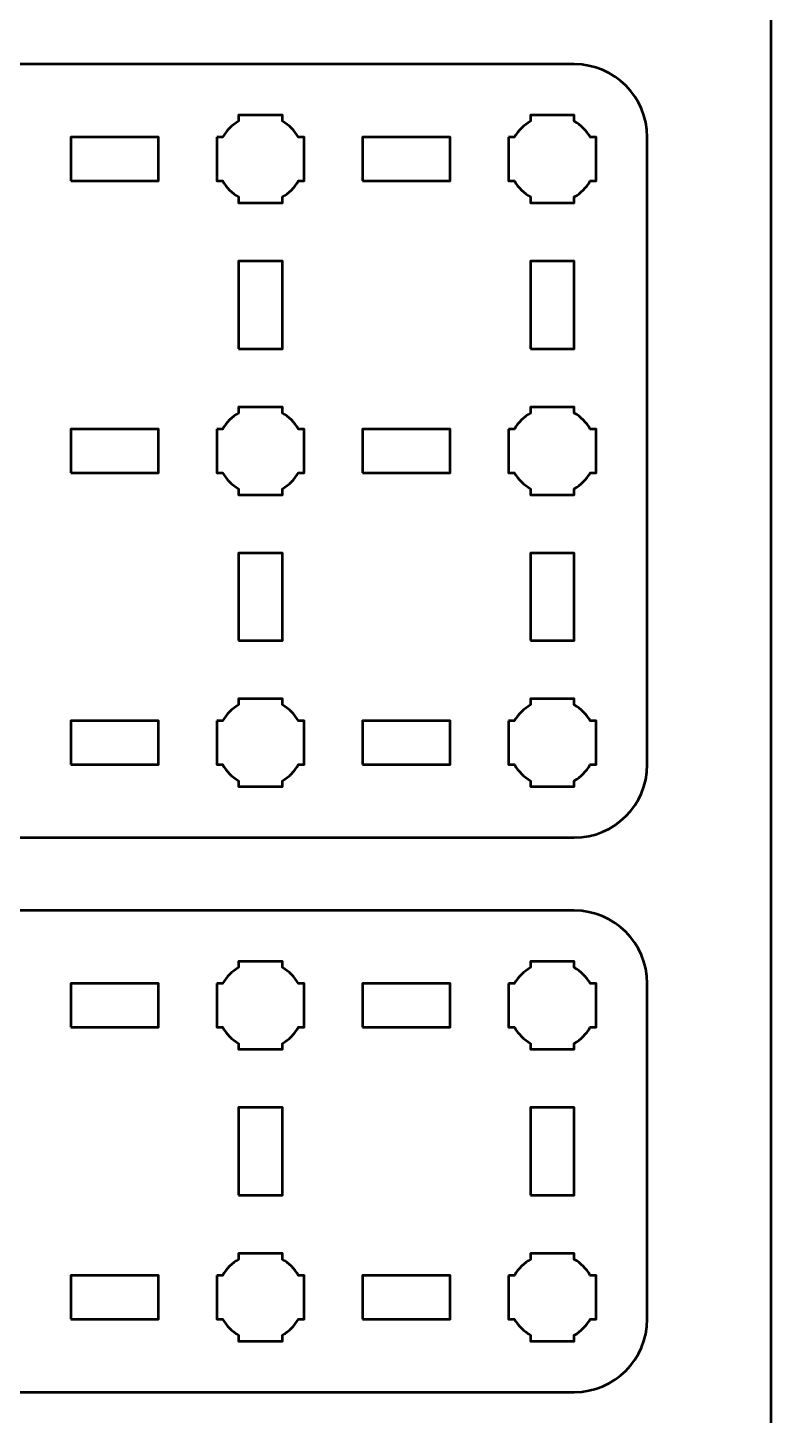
# Model space of a CAD drawing. Header units: centimetres. Extents: x -21 to 0, y -29.7 to 0.
# Drawn here: x -5.09 to 0, y -23.36 to -13.85 of the extents above; entities that cross this region are included whole.
import ezdxf

# ---------------------------------------------------------------- set-up
doc = ezdxf.new("R2010")
doc.units = ezdxf.units.CM
doc.header["$MEASUREMENT"] = 0
doc.layers.add('Layer 1', color=7, linetype='Continuous')

msp = doc.modelspace()

# ---------------------------------------------------------------- linework, layer by layer
at = {"layer": 'Layer 1', "lineweight": 53}
for points in [[(-4.8, -14.9), (-4.2, -14.9), (-4.2, -14.6), (-4.8, -14.6), (-4.8, -14.9)], [(-2.8, -14.9), (-2.2, -14.9), (-2.2, -14.6), (-2.8, -14.6), (-2.8, -14.9)], [(-3.65, -16.05), (-3.35, -16.05), (-3.35, -15.45), (-3.65, -15.45), (-3.65, -16.05)], [(-1.65, -16.05), (-1.35, -16.05), (-1.35, -15.45), (-1.65, -15.45), (-1.65, -16.05)], [(-4.8, -16.9), (-4.2, -16.9), (-4.2, -16.6), (-4.8, -16.6), (-4.8, -16.9)], [(-2.8, -16.9), (-2.2, -16.9), (-2.2, -16.6), (-2.8, -16.6), (-2.8, -16.9)], [(-3.65, -18.05), (-3.35, -18.05), (-3.35, -17.45), (-3.65, -17.45), (-3.65, -18.05)], [(-1.65, -18.05), (-1.35, -18.05), (-1.35, -17.45), (-1.65, -17.45), (-1.65, -18.05)], [(-4.8, -18.9), (-4.2, -18.9), (-4.2, -18.6), (-4.8, -18.6), (-4.8, -18.9)], [(-2.8, -18.9), (-2.2, -18.9), (-2.2, -18.6), (-2.8, -18.6), (-2.8, -18.9)], [(-4.8, -20.7), (-4.2, -20.7), (-4.2, -20.4), (-4.8, -20.4), (-4.8, -20.7)], [(-2.8, -20.7), (-2.2, -20.7), (-2.2, -20.4), (-2.8, -20.4), (-2.8, -20.7)], [(-3.65, -21.85), (-3.35, -21.85), (-3.35, -21.25), (-3.65, -21.25), (-3.65, -21.85)], [(-1.65, -21.85), (-1.35, -21.85), (-1.35, -21.25), (-1.65, -21.25), (-1.65, -21.85)], [(-4.8, -22.7), (-4.2, -22.7), (-4.2, -22.4), (-4.8, -22.4), (-4.8, -22.7)], [(-2.8, -22.7), (-2.2, -22.7), (-2.2, -22.4), (-2.8, -22.4), (-2.8, -22.7)]]:
    msp.add_lwpolyline(points, close=True, dxfattribs=at)
at = {"layer": 'Layer 1', "color": 1, "lineweight": 53}
msp.add_open_spline([(-21.00003, -29.19995), (-21.00003, -29.19995), (-21.00003, -5.89992), (-21.00003, -5.89992), (-21.00003, -5.89992), (-21.00003, -5.81709), (-20.93286, -5.74992), (-20.85003, -5.74992), (-20.85003, -5.74992), (-20.7672, -5.74992), (-20.70003, -5.68275), (-20.70003, -5.59992), (-20.70003, -5.59992), (-20.70003, -5.51709), (-20.7672, -5.44992), (-20.85003, -5.44992), (-20.85003, -5.44992), (-20.93286, -5.44992), (-21.00003, -5.38275), (-21.00003, -5.29992), (-21.00003, -5.29992), (-21.00003, -5.21709), (-20.93286, -5.14992), (-20.85003, -5.14992), (-20.85003, -5.14992), (-20.7672, -5.14992), (-20.70003, -5.08275), (-20.70003, -4.99992), (-20.70003, -4.99992), (-20.70003, -4.91709), (-20.7672, -4.84992), (-20.85003, -4.84992), (-20.85003, -4.84992), (-20.93286, -4.84992), (-21.00003, -4.78275), (-21.00003, -4.69992), (-21.00003, -4.69992), (-21.00003, -4.61709), (-20.93286, -4.54992), (-20.85003, -4.54992), (-20.85003, -4.54992), (-20.7672, -4.54992), (-20.70003, -4.48275), (-20.70003, -4.39992), (-20.70003, -4.39992), (-20.70003, -4.31709), (-20.7672, -4.24992), (-20.85003, -4.24992), (-20.85003, -4.24992), (-20.93286, -4.24992), (-21.00003, -4.18275), (-21.00003, -4.09992), (-21.00003, -4.09992), (-21.00003, -4.01709), (-20.93286, -3.94992), (-20.85003, -3.94992), (-20.85003, -3.94992), (-20.7672, -3.94992), (-20.70003, -3.88275), (-20.70003, -3.79992), (-20.70003, -3.79992), (-20.70003, -3.71709), (-20.7672, -3.64992), (-20.85003, -3.64992), (-20.85003, -3.64992), (-20.93286, -3.64992), (-21.00003, -3.58275), (-21.00003, -3.49992), (-21.00003, -3.49992), (-21.00003, -3.41709), (-20.93286, -3.34992), (-20.85003, -3.34992), (-20.85003, -3.34992), (-20.7672, -3.34992), (-20.70003, -3.28275), (-20.70003, -3.19992), (-20.70003, -3.19992), (-20.70003, -3.11709), (-20.7672, -3.04992), (-20.85003, -3.04992), (-20.85003, -3.04992), (-20.93286, -3.04992), (-21.00003, -2.98275), (-21.00003, -2.89992), (-21.00003, -2.89992), (-21.00003, -2.81709), (-20.93286, -2.74992), (-20.85003, -2.74992), (-20.85003, -2.74992), (-20.7672, -2.74992), (-20.70003, -2.68275), (-20.70003, -2.59992), (-20.70003, -2.59992), (-20.70003, -2.51709), (-20.7672, -2.44992), (-20.85003, -2.44992), (-20.85003, -2.44992), (-20.93286, -2.44992), (-21.00003, -2.38275), (-21.00003, -2.29992), (-21.00003, -2.29992), (-21.00003, -2.21709), (-20.93286, -2.14992), (-20.85003, -2.14992), (-20.85003, -2.14992), (-20.7672, -2.14992), (-20.70003, -2.08275), (-20.70003, -1.99992), (-20.70003, -1.99992), (-20.70003, -1.91709), (-20.7672, -1.84992), (-20.85003, -1.84992), (-20.85003, -1.84992), (-20.93286, -1.84992), (-21.00003, -1.78275), (-21.00003, -1.69992), (-21.00003, -1.69992), (-21.00003, -1.61709), (-20.93286, -1.54992), (-20.85003, -1.54992), (-20.85003, -1.54992), (-20.7672, -1.54992), (-20.70003, -1.48275), (-20.70003, -1.39992), (-20.70003, -1.39992), (-20.70003, -1.31709), (-20.7672, -1.24992), (-20.85003, -1.24992), (-20.85003, -1.24992), (-20.93286, -1.24992), (-21.00003, -1.18275), (-21.00003, -1.09992), (-21.00003, -1.09992), (-21.00003, -1.09992), (-21.00003, -0.49992), (-21.00003, -0.49992), (-21.00003, -0.49992), (-21.00003, -0.22295), (-20.77694, 0.00004), (-20.49994, 0.00004), (-20.49994, 0.00004), (-20.49994, 0.00004), (-0.50008, 0.00004), (-0.50008, 0.00004), (-0.50008, 0.00004), (-0.22294, 0.00004), (0.00002, -0.22295), (0.00002, -0.49992), (0.00002, -0.49992), (0.00002, -0.49992), (0.00002, -29.19995), (0.00002, -29.19995), (0.00002, -29.19995), (0.00002, -29.47695), (-0.22294, -29.70004), (-0.50008, -29.70004), (-0.50008, -29.70004), (-0.50008, -29.70004), (-20.49994, -29.70004), (-20.49994, -29.70004), (-20.49994, -29.70004), (-20.77694, -29.70004), (-21.00003, -29.47695), (-21.00003, -29.19995)], degree=3, knots=[0, 0, 0, 0, 0.0243902, 0.0243902, 0.0243902, 0.0243902, 0.0487805, 0.0487805, 0.0487805, 0.0487805, 0.0731707, 0.0731707, 0.0731707, 0.0731707, 0.097561, 0.097561, 0.097561, 0.097561, 0.1219512, 0.1219512, 0.1219512, 0.1219512, 0.1463415, 0.1463415, 0.1463415, 0.1463415, 0.1707317, 0.1707317, 0.1707317, 0.1707317, 0.195122, 0.195122, 0.195122, 0.195122, 0.2195122, 0.2195122, 0.2195122, 0.2195122, 0.2439024, 0.2439024, 0.2439024, 0.2439024, 0.2682927, 0.2682927, 0.2682927, 0.2682927, 0.2926829, 0.2926829, 0.2926829, 0.2926829, 0.3170732, 0.3170732, 0.3170732, 0.3170732, 0.3414634, 0.3414634, 0.3414634, 0.3414634, 0.3658537, 0.3658537, 0.3658537, 0.3658537, 0.3902439, 0.3902439, 0.3902439, 0.3902439, 0.4146341, 0.4146341, 0.4146341, 0.4146341, 0.4390244, 0.4390244, 0.4390244, 0.4390244, 0.4634146, 0.4634146, 0.4634146, 0.4634146, 0.4878049, 0.4878049, 0.4878049, 0.4878049, 0.5121951, 0.5121951, 0.5121951, 0.5121951, 0.5365854, 0.5365854, 0.5365854, 0.5365854, 0.5609756, 0.5609756, 0.5609756, 0.5609756, 0.5853659, 0.5853659, 0.5853659, 0.5853659, 0.6097561, 0.6097561, 0.6097561, 0.6097561, 0.6341463, 0.6341463, 0.6341463, 0.6341463, 0.6585366, 0.6585366, 0.6585366, 0.6585366, 0.6829268, 0.6829268, 0.6829268, 0.6829268, 0.7073171, 0.7073171, 0.7073171, 0.7073171, 0.7317073, 0.7317073, 0.7317073, 0.7317073, 0.7560976, 0.7560976, 0.7560976, 0.7560976, 0.7804878, 0.7804878, 0.7804878, 0.7804878, 0.804878, 0.804878, 0.804878, 0.804878, 0.8292683, 0.8292683, 0.8292683, 0.8292683, 0.8536585, 0.8536585, 0.8536585, 0.8536585, 0.8780488, 0.8780488, 0.8780488, 0.8780488, 0.902439, 0.902439, 0.902439, 0.902439, 0.9268293, 0.9268293, 0.9268293, 0.9268293, 0.9512195, 0.9512195, 0.9512195, 0.9512195, 0.9756098, 0.9756098, 0.9756098, 0.9756098, 1, 1, 1, 1], dxfattribs=at)
at = {"layer": 'Layer 1', "color": 3, "lineweight": 53}
for points in [[(-10.15, -18.9), (-10.15, -18.9), (-10.15, -14.6), (-10.15, -14.6), (-10.15, -14.6), (-10.15, -14.32391), (-9.92609, -14.1), (-9.65, -14.1), (-9.65, -14.1), (-9.65, -14.1), (-1.35, -14.1), (-1.35, -14.1), (-1.35, -14.1), (-1.07391, -14.1), (-0.85, -14.32391), (-0.85, -14.6), (-0.85, -14.6), (-0.85, -14.6), (-0.85, -18.9), (-0.85, -18.9), (-0.85, -18.9), (-0.85, -19.17609), (-1.07391, -19.4), (-1.35, -19.4), (-1.35, -19.4), (-1.35, -19.4), (-9.65, -19.4), (-9.65, -19.4), (-9.65, -19.4), (-9.92609, -19.4), (-10.15, -19.17609), (-10.15, -18.9)], [(-10.15, -22.7), (-10.15, -22.7), (-10.15, -20.4), (-10.15, -20.4), (-10.15, -20.4), (-10.15, -20.12391), (-9.92609, -19.9), (-9.65, -19.9), (-9.65, -19.9), (-9.65, -19.9), (-1.35, -19.9), (-1.35, -19.9), (-1.35, -19.9), (-1.07391, -19.9), (-0.85, -20.12391), (-0.85, -20.4), (-0.85, -20.4), (-0.85, -20.4), (-0.85, -22.7), (-0.85, -22.7), (-0.85, -22.7), (-0.85, -22.97609), (-1.07391, -23.2), (-1.35, -23.2), (-1.35, -23.2), (-1.35, -23.2), (-9.65, -23.2), (-9.65, -23.2), (-9.65, -23.2), (-9.92609, -23.2), (-10.15, -22.97609), (-10.15, -22.7)]]:
    msp.add_open_spline(points, degree=3, knots=[0, 0, 0, 0, 0.125, 0.125, 0.125, 0.125, 0.25, 0.25, 0.25, 0.25, 0.375, 0.375, 0.375, 0.375, 0.5, 0.5, 0.5, 0.5, 0.625, 0.625, 0.625, 0.625, 0.75, 0.75, 0.75, 0.75, 0.875, 0.875, 0.875, 0.875, 1, 1, 1, 1], dxfattribs=at)
at = {"layer": 'Layer 1', "lineweight": 53}
for points in [[(-3.8, -14.6), (-3.8, -14.6), (-3.75985, -14.6), (-3.75985, -14.6), (-3.75985, -14.6), (-3.7335, -14.55447), (-3.69553, -14.5165), (-3.65, -14.49015), (-3.65, -14.49015), (-3.65, -14.49015), (-3.65, -14.45), (-3.65, -14.45), (-3.65, -14.45), (-3.65, -14.45), (-3.5, -14.45), (-3.5, -14.45), (-3.5, -14.45), (-3.5, -14.45), (-3.35, -14.45), (-3.35, -14.45), (-3.35, -14.45), (-3.35, -14.45), (-3.35, -14.49015), (-3.35, -14.49015), (-3.35, -14.49015), (-3.30447, -14.5165), (-3.2665, -14.55447), (-3.24015, -14.6), (-3.24015, -14.6), (-3.24015, -14.6), (-3.2, -14.6), (-3.2, -14.6), (-3.2, -14.6), (-3.2, -14.6), (-3.2, -14.75), (-3.2, -14.75), (-3.2, -14.75), (-3.2, -14.75), (-3.2, -14.9), (-3.2, -14.9), (-3.2, -14.9), (-3.2, -14.9), (-3.24015, -14.9), (-3.24015, -14.9), (-3.24015, -14.9), (-3.2665, -14.94553), (-3.30447, -14.9835), (-3.35, -15.00985), (-3.35, -15.00985), (-3.35, -15.00985), (-3.35, -15.05), (-3.35, -15.05), (-3.35, -15.05), (-3.35, -15.05), (-3.5, -15.05), (-3.5, -15.05), (-3.5, -15.05), (-3.5, -15.05), (-3.65, -15.05), (-3.65, -15.05), (-3.65, -15.05), (-3.65, -15.05), (-3.65, -15.00985), (-3.65, -15.00985), (-3.65, -15.00985), (-3.69553, -14.9835), (-3.7335, -14.94553), (-3.75985, -14.9), (-3.75985, -14.9), (-3.75985, -14.9), (-3.8, -14.9), (-3.8, -14.9), (-3.8, -14.9), (-3.8, -14.9), (-3.8, -14.75), (-3.8, -14.75), (-3.8, -14.75), (-3.8, -14.75), (-3.8, -14.6), (-3.8, -14.6)], [(-1.8, -14.6), (-1.8, -14.6), (-1.75985, -14.6), (-1.75985, -14.6), (-1.75985, -14.6), (-1.7335, -14.55447), (-1.69553, -14.5165), (-1.65, -14.49015), (-1.65, -14.49015), (-1.65, -14.49015), (-1.65, -14.45), (-1.65, -14.45), (-1.65, -14.45), (-1.65, -14.45), (-1.5, -14.45), (-1.5, -14.45), (-1.5, -14.45), (-1.5, -14.45), (-1.35, -14.45), (-1.35, -14.45), (-1.35, -14.45), (-1.35, -14.45), (-1.35, -14.49015), (-1.35, -14.49015), (-1.35, -14.49015), (-1.30447, -14.5165), (-1.2665, -14.55447), (-1.24015, -14.6), (-1.24015, -14.6), (-1.24015, -14.6), (-1.2, -14.6), (-1.2, -14.6), (-1.2, -14.6), (-1.2, -14.6), (-1.2, -14.75), (-1.2, -14.75), (-1.2, -14.75), (-1.2, -14.75), (-1.2, -14.9), (-1.2, -14.9), (-1.2, -14.9), (-1.2, -14.9), (-1.24015, -14.9), (-1.24015, -14.9), (-1.24015, -14.9), (-1.2665, -14.94553), (-1.30447, -14.9835), (-1.35, -15.00985), (-1.35, -15.00985), (-1.35, -15.00985), (-1.35, -15.05), (-1.35, -15.05), (-1.35, -15.05), (-1.35, -15.05), (-1.5, -15.05), (-1.5, -15.05), (-1.5, -15.05), (-1.5, -15.05), (-1.65, -15.05), (-1.65, -15.05), (-1.65, -15.05), (-1.65, -15.05), (-1.65, -15.00985), (-1.65, -15.00985), (-1.65, -15.00985), (-1.69553, -14.9835), (-1.7335, -14.94553), (-1.75985, -14.9), (-1.75985, -14.9), (-1.75985, -14.9), (-1.8, -14.9), (-1.8, -14.9), (-1.8, -14.9), (-1.8, -14.9), (-1.8, -14.75), (-1.8, -14.75), (-1.8, -14.75), (-1.8, -14.75), (-1.8, -14.6), (-1.8, -14.6)], [(-3.8, -16.6), (-3.8, -16.6), (-3.75985, -16.6), (-3.75985, -16.6), (-3.75985, -16.6), (-3.7335, -16.55447), (-3.69553, -16.5165), (-3.65, -16.49015), (-3.65, -16.49015), (-3.65, -16.49015), (-3.65, -16.45), (-3.65, -16.45), (-3.65, -16.45), (-3.65, -16.45), (-3.5, -16.45), (-3.5, -16.45), (-3.5, -16.45), (-3.5, -16.45), (-3.35, -16.45), (-3.35, -16.45), (-3.35, -16.45), (-3.35, -16.45), (-3.35, -16.49015), (-3.35, -16.49015), (-3.35, -16.49015), (-3.30447, -16.5165), (-3.2665, -16.55447), (-3.24015, -16.6), (-3.24015, -16.6), (-3.24015, -16.6), (-3.2, -16.6), (-3.2, -16.6), (-3.2, -16.6), (-3.2, -16.6), (-3.2, -16.75), (-3.2, -16.75), (-3.2, -16.75), (-3.2, -16.75), (-3.2, -16.9), (-3.2, -16.9), (-3.2, -16.9), (-3.2, -16.9), (-3.24015, -16.9), (-3.24015, -16.9), (-3.24015, -16.9), (-3.2665, -16.94553), (-3.30447, -16.9835), (-3.35, -17.00985), (-3.35, -17.00985), (-3.35, -17.00985), (-3.35, -17.05), (-3.35, -17.05), (-3.35, -17.05), (-3.35, -17.05), (-3.5, -17.05), (-3.5, -17.05), (-3.5, -17.05), (-3.5, -17.05), (-3.65, -17.05), (-3.65, -17.05), (-3.65, -17.05), (-3.65, -17.05), (-3.65, -17.00985), (-3.65, -17.00985), (-3.65, -17.00985), (-3.69553, -16.9835), (-3.7335, -16.94553), (-3.75985, -16.9), (-3.75985, -16.9), (-3.75985, -16.9), (-3.8, -16.9), (-3.8, -16.9), (-3.8, -16.9), (-3.8, -16.9), (-3.8, -16.75), (-3.8, -16.75), (-3.8, -16.75), (-3.8, -16.75), (-3.8, -16.6), (-3.8, -16.6)], [(-1.8, -16.6), (-1.8, -16.6), (-1.75985, -16.6), (-1.75985, -16.6), (-1.75985, -16.6), (-1.7335, -16.55447), (-1.69553, -16.5165), (-1.65, -16.49015), (-1.65, -16.49015), (-1.65, -16.49015), (-1.65, -16.45), (-1.65, -16.45), (-1.65, -16.45), (-1.65, -16.45), (-1.5, -16.45), (-1.5, -16.45), (-1.5, -16.45), (-1.5, -16.45), (-1.35, -16.45), (-1.35, -16.45), (-1.35, -16.45), (-1.35, -16.45), (-1.35, -16.49015), (-1.35, -16.49015), (-1.35, -16.49015), (-1.30447, -16.5165), (-1.2665, -16.55447), (-1.24015, -16.6), (-1.24015, -16.6), (-1.24015, -16.6), (-1.2, -16.6), (-1.2, -16.6), (-1.2, -16.6), (-1.2, -16.6), (-1.2, -16.75), (-1.2, -16.75), (-1.2, -16.75), (-1.2, -16.75), (-1.2, -16.9), (-1.2, -16.9), (-1.2, -16.9), (-1.2, -16.9), (-1.24015, -16.9), (-1.24015, -16.9), (-1.24015, -16.9), (-1.2665, -16.94553), (-1.30447, -16.9835), (-1.35, -17.00985), (-1.35, -17.00985), (-1.35, -17.00985), (-1.35, -17.05), (-1.35, -17.05), (-1.35, -17.05), (-1.35, -17.05), (-1.5, -17.05), (-1.5, -17.05), (-1.5, -17.05), (-1.5, -17.05), (-1.65, -17.05), (-1.65, -17.05), (-1.65, -17.05), (-1.65, -17.05), (-1.65, -17.00985), (-1.65, -17.00985), (-1.65, -17.00985), (-1.69553, -16.9835), (-1.7335, -16.94553), (-1.75985, -16.9), (-1.75985, -16.9), (-1.75985, -16.9), (-1.8, -16.9), (-1.8, -16.9), (-1.8, -16.9), (-1.8, -16.9), (-1.8, -16.75), (-1.8, -16.75), (-1.8, -16.75), (-1.8, -16.75), (-1.8, -16.6), (-1.8, -16.6)], [(-3.8, -18.6), (-3.8, -18.6), (-3.75985, -18.6), (-3.75985, -18.6), (-3.75985, -18.6), (-3.7335, -18.55447), (-3.69553, -18.5165), (-3.65, -18.49015), (-3.65, -18.49015), (-3.65, -18.49015), (-3.65, -18.45), (-3.65, -18.45), (-3.65, -18.45), (-3.65, -18.45), (-3.5, -18.45), (-3.5, -18.45), (-3.5, -18.45), (-3.5, -18.45), (-3.35, -18.45), (-3.35, -18.45), (-3.35, -18.45), (-3.35, -18.45), (-3.35, -18.49015), (-3.35, -18.49015), (-3.35, -18.49015), (-3.30447, -18.5165), (-3.2665, -18.55447), (-3.24015, -18.6), (-3.24015, -18.6), (-3.24015, -18.6), (-3.2, -18.6), (-3.2, -18.6), (-3.2, -18.6), (-3.2, -18.6), (-3.2, -18.75), (-3.2, -18.75), (-3.2, -18.75), (-3.2, -18.75), (-3.2, -18.9), (-3.2, -18.9), (-3.2, -18.9), (-3.2, -18.9), (-3.24015, -18.9), (-3.24015, -18.9), (-3.24015, -18.9), (-3.2665, -18.94553), (-3.30447, -18.9835), (-3.35, -19.00985), (-3.35, -19.00985), (-3.35, -19.00985), (-3.35, -19.05), (-3.35, -19.05), (-3.35, -19.05), (-3.35, -19.05), (-3.5, -19.05), (-3.5, -19.05), (-3.5, -19.05), (-3.5, -19.05), (-3.65, -19.05), (-3.65, -19.05), (-3.65, -19.05), (-3.65, -19.05), (-3.65, -19.00985), (-3.65, -19.00985), (-3.65, -19.00985), (-3.69553, -18.9835), (-3.7335, -18.94553), (-3.75985, -18.9), (-3.75985, -18.9), (-3.75985, -18.9), (-3.8, -18.9), (-3.8, -18.9), (-3.8, -18.9), (-3.8, -18.9), (-3.8, -18.75), (-3.8, -18.75), (-3.8, -18.75), (-3.8, -18.75), (-3.8, -18.6), (-3.8, -18.6)], [(-1.8, -18.6), (-1.8, -18.6), (-1.75985, -18.6), (-1.75985, -18.6), (-1.75985, -18.6), (-1.7335, -18.55447), (-1.69553, -18.5165), (-1.65, -18.49015), (-1.65, -18.49015), (-1.65, -18.49015), (-1.65, -18.45), (-1.65, -18.45), (-1.65, -18.45), (-1.65, -18.45), (-1.5, -18.45), (-1.5, -18.45), (-1.5, -18.45), (-1.5, -18.45), (-1.35, -18.45), (-1.35, -18.45), (-1.35, -18.45), (-1.35, -18.45), (-1.35, -18.49015), (-1.35, -18.49015), (-1.35, -18.49015), (-1.30447, -18.5165), (-1.2665, -18.55447), (-1.24015, -18.6), (-1.24015, -18.6), (-1.24015, -18.6), (-1.2, -18.6), (-1.2, -18.6), (-1.2, -18.6), (-1.2, -18.6), (-1.2, -18.75), (-1.2, -18.75), (-1.2, -18.75), (-1.2, -18.75), (-1.2, -18.9), (-1.2, -18.9), (-1.2, -18.9), (-1.2, -18.9), (-1.24015, -18.9), (-1.24015, -18.9), (-1.24015, -18.9), (-1.2665, -18.94553), (-1.30447, -18.9835), (-1.35, -19.00985), (-1.35, -19.00985), (-1.35, -19.00985), (-1.35, -19.05), (-1.35, -19.05), (-1.35, -19.05), (-1.35, -19.05), (-1.5, -19.05), (-1.5, -19.05), (-1.5, -19.05), (-1.5, -19.05), (-1.65, -19.05), (-1.65, -19.05), (-1.65, -19.05), (-1.65, -19.05), (-1.65, -19.00985), (-1.65, -19.00985), (-1.65, -19.00985), (-1.69553, -18.9835), (-1.7335, -18.94553), (-1.75985, -18.9), (-1.75985, -18.9), (-1.75985, -18.9), (-1.8, -18.9), (-1.8, -18.9), (-1.8, -18.9), (-1.8, -18.9), (-1.8, -18.75), (-1.8, -18.75), (-1.8, -18.75), (-1.8, -18.75), (-1.8, -18.6), (-1.8, -18.6)], [(-3.8, -20.4), (-3.8, -20.4), (-3.75985, -20.4), (-3.75985, -20.4), (-3.75985, -20.4), (-3.7335, -20.35447), (-3.69553, -20.3165), (-3.65, -20.29015), (-3.65, -20.29015), (-3.65, -20.29015), (-3.65, -20.25), (-3.65, -20.25), (-3.65, -20.25), (-3.65, -20.25), (-3.5, -20.25), (-3.5, -20.25), (-3.5, -20.25), (-3.5, -20.25), (-3.35, -20.25), (-3.35, -20.25), (-3.35, -20.25), (-3.35, -20.25), (-3.35, -20.29015), (-3.35, -20.29015), (-3.35, -20.29015), (-3.30447, -20.3165), (-3.2665, -20.35447), (-3.24015, -20.4), (-3.24015, -20.4), (-3.24015, -20.4), (-3.2, -20.4), (-3.2, -20.4), (-3.2, -20.4), (-3.2, -20.4), (-3.2, -20.55), (-3.2, -20.55), (-3.2, -20.55), (-3.2, -20.55), (-3.2, -20.7), (-3.2, -20.7), (-3.2, -20.7), (-3.2, -20.7), (-3.24015, -20.7), (-3.24015, -20.7), (-3.24015, -20.7), (-3.2665, -20.74553), (-3.30447, -20.7835), (-3.35, -20.80985), (-3.35, -20.80985), (-3.35, -20.80985), (-3.35, -20.85), (-3.35, -20.85), (-3.35, -20.85), (-3.35, -20.85), (-3.5, -20.85), (-3.5, -20.85), (-3.5, -20.85), (-3.5, -20.85), (-3.65, -20.85), (-3.65, -20.85), (-3.65, -20.85), (-3.65, -20.85), (-3.65, -20.80985), (-3.65, -20.80985), (-3.65, -20.80985), (-3.69553, -20.7835), (-3.7335, -20.74553), (-3.75985, -20.7), (-3.75985, -20.7), (-3.75985, -20.7), (-3.8, -20.7), (-3.8, -20.7), (-3.8, -20.7), (-3.8, -20.7), (-3.8, -20.55), (-3.8, -20.55), (-3.8, -20.55), (-3.8, -20.55), (-3.8, -20.4), (-3.8, -20.4)], [(-1.8, -20.4), (-1.8, -20.4), (-1.75985, -20.4), (-1.75985, -20.4), (-1.75985, -20.4), (-1.7335, -20.35447), (-1.69553, -20.3165), (-1.65, -20.29015), (-1.65, -20.29015), (-1.65, -20.29015), (-1.65, -20.25), (-1.65, -20.25), (-1.65, -20.25), (-1.65, -20.25), (-1.5, -20.25), (-1.5, -20.25), (-1.5, -20.25), (-1.5, -20.25), (-1.35, -20.25), (-1.35, -20.25), (-1.35, -20.25), (-1.35, -20.25), (-1.35, -20.29015), (-1.35, -20.29015), (-1.35, -20.29015), (-1.30447, -20.3165), (-1.2665, -20.35447), (-1.24015, -20.4), (-1.24015, -20.4), (-1.24015, -20.4), (-1.2, -20.4), (-1.2, -20.4), (-1.2, -20.4), (-1.2, -20.4), (-1.2, -20.55), (-1.2, -20.55), (-1.2, -20.55), (-1.2, -20.55), (-1.2, -20.7), (-1.2, -20.7), (-1.2, -20.7), (-1.2, -20.7), (-1.24015, -20.7), (-1.24015, -20.7), (-1.24015, -20.7), (-1.2665, -20.74553), (-1.30447, -20.7835), (-1.35, -20.80985), (-1.35, -20.80985), (-1.35, -20.80985), (-1.35, -20.85), (-1.35, -20.85), (-1.35, -20.85), (-1.35, -20.85), (-1.5, -20.85), (-1.5, -20.85), (-1.5, -20.85), (-1.5, -20.85), (-1.65, -20.85), (-1.65, -20.85), (-1.65, -20.85), (-1.65, -20.85), (-1.65, -20.80985), (-1.65, -20.80985), (-1.65, -20.80985), (-1.69553, -20.7835), (-1.7335, -20.74553), (-1.75985, -20.7), (-1.75985, -20.7), (-1.75985, -20.7), (-1.8, -20.7), (-1.8, -20.7), (-1.8, -20.7), (-1.8, -20.7), (-1.8, -20.55), (-1.8, -20.55), (-1.8, -20.55), (-1.8, -20.55), (-1.8, -20.4), (-1.8, -20.4)], [(-3.8, -22.4), (-3.8, -22.4), (-3.75985, -22.4), (-3.75985, -22.4), (-3.75985, -22.4), (-3.7335, -22.35447), (-3.69553, -22.3165), (-3.65, -22.29015), (-3.65, -22.29015), (-3.65, -22.29015), (-3.65, -22.25), (-3.65, -22.25), (-3.65, -22.25), (-3.65, -22.25), (-3.5, -22.25), (-3.5, -22.25), (-3.5, -22.25), (-3.5, -22.25), (-3.35, -22.25), (-3.35, -22.25), (-3.35, -22.25), (-3.35, -22.25), (-3.35, -22.29015), (-3.35, -22.29015), (-3.35, -22.29015), (-3.30447, -22.3165), (-3.2665, -22.35447), (-3.24015, -22.4), (-3.24015, -22.4), (-3.24015, -22.4), (-3.2, -22.4), (-3.2, -22.4), (-3.2, -22.4), (-3.2, -22.4), (-3.2, -22.55), (-3.2, -22.55), (-3.2, -22.55), (-3.2, -22.55), (-3.2, -22.7), (-3.2, -22.7), (-3.2, -22.7), (-3.2, -22.7), (-3.24015, -22.7), (-3.24015, -22.7), (-3.24015, -22.7), (-3.2665, -22.74553), (-3.30447, -22.7835), (-3.35, -22.80985), (-3.35, -22.80985), (-3.35, -22.80985), (-3.35, -22.85), (-3.35, -22.85), (-3.35, -22.85), (-3.35, -22.85), (-3.5, -22.85), (-3.5, -22.85), (-3.5, -22.85), (-3.5, -22.85), (-3.65, -22.85), (-3.65, -22.85), (-3.65, -22.85), (-3.65, -22.85), (-3.65, -22.80985), (-3.65, -22.80985), (-3.65, -22.80985), (-3.69553, -22.7835), (-3.7335, -22.74553), (-3.75985, -22.7), (-3.75985, -22.7), (-3.75985, -22.7), (-3.8, -22.7), (-3.8, -22.7), (-3.8, -22.7), (-3.8, -22.7), (-3.8, -22.55), (-3.8, -22.55), (-3.8, -22.55), (-3.8, -22.55), (-3.8, -22.4), (-3.8, -22.4)], [(-1.8, -22.4), (-1.8, -22.4), (-1.75985, -22.4), (-1.75985, -22.4), (-1.75985, -22.4), (-1.7335, -22.35447), (-1.69553, -22.3165), (-1.65, -22.29015), (-1.65, -22.29015), (-1.65, -22.29015), (-1.65, -22.25), (-1.65, -22.25), (-1.65, -22.25), (-1.65, -22.25), (-1.5, -22.25), (-1.5, -22.25), (-1.5, -22.25), (-1.5, -22.25), (-1.35, -22.25), (-1.35, -22.25), (-1.35, -22.25), (-1.35, -22.25), (-1.35, -22.29015), (-1.35, -22.29015), (-1.35, -22.29015), (-1.30447, -22.3165), (-1.2665, -22.35447), (-1.24015, -22.4), (-1.24015, -22.4), (-1.24015, -22.4), (-1.2, -22.4), (-1.2, -22.4), (-1.2, -22.4), (-1.2, -22.4), (-1.2, -22.55), (-1.2, -22.55), (-1.2, -22.55), (-1.2, -22.55), (-1.2, -22.7), (-1.2, -22.7), (-1.2, -22.7), (-1.2, -22.7), (-1.24015, -22.7), (-1.24015, -22.7), (-1.24015, -22.7), (-1.2665, -22.74553), (-1.30447, -22.7835), (-1.35, -22.80985), (-1.35, -22.80985), (-1.35, -22.80985), (-1.35, -22.85), (-1.35, -22.85), (-1.35, -22.85), (-1.35, -22.85), (-1.5, -22.85), (-1.5, -22.85), (-1.5, -22.85), (-1.5, -22.85), (-1.65, -22.85), (-1.65, -22.85), (-1.65, -22.85), (-1.65, -22.85), (-1.65, -22.80985), (-1.65, -22.80985), (-1.65, -22.80985), (-1.69553, -22.7835), (-1.7335, -22.74553), (-1.75985, -22.7), (-1.75985, -22.7), (-1.75985, -22.7), (-1.8, -22.7), (-1.8, -22.7), (-1.8, -22.7), (-1.8, -22.7), (-1.8, -22.55), (-1.8, -22.55), (-1.8, -22.55), (-1.8, -22.55), (-1.8, -22.4), (-1.8, -22.4)]]:
    msp.add_open_spline(points, degree=3, knots=[0, 0, 0, 0, 0.05, 0.05, 0.05, 0.05, 0.1, 0.1, 0.1, 0.1, 0.15, 0.15, 0.15, 0.15, 0.2, 0.2, 0.2, 0.2, 0.25, 0.25, 0.25, 0.25, 0.3, 0.3, 0.3, 0.3, 0.35, 0.35, 0.35, 0.35, 0.4, 0.4, 0.4, 0.4, 0.45, 0.45, 0.45, 0.45, 0.5, 0.5, 0.5, 0.5, 0.55, 0.55, 0.55, 0.55, 0.6, 0.6, 0.6, 0.6, 0.65, 0.65, 0.65, 0.65, 0.7, 0.7, 0.7, 0.7, 0.75, 0.75, 0.75, 0.75, 0.8, 0.8, 0.8, 0.8, 0.85, 0.85, 0.85, 0.85, 0.9, 0.9, 0.9, 0.9, 0.95, 0.95, 0.95, 0.95, 1, 1, 1, 1], dxfattribs=at)

doc.saveas('drawing.dxf')
